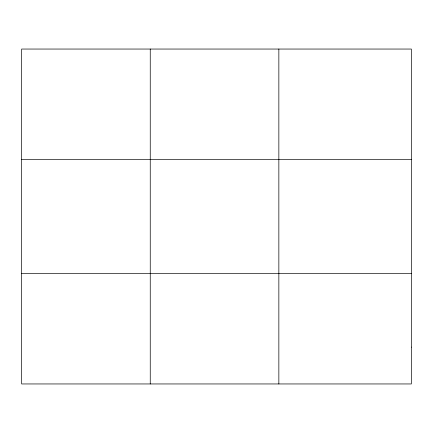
<?xml version="1.0" encoding="UTF-8"?>
<svg xmlns="http://www.w3.org/2000/svg" width="433" height="433" viewBox="0 0 433 433"><rect width="100%" height="100%" fill="white"/><g stroke="black" fill="none" stroke-linecap="round" stroke-linejoin="round"><path stroke-width="0.65" d="M150.251 49.048L150.251 383.952M278.852 49.048L278.852 383.952M21.65 159.566L411.35 159.566M21.65 273.434L411.35 273.434M411.35 347.109L411.35 383.952L21.65 383.952L21.65 49.048L411.35 49.048L411.35 347.109"/></g></svg>
